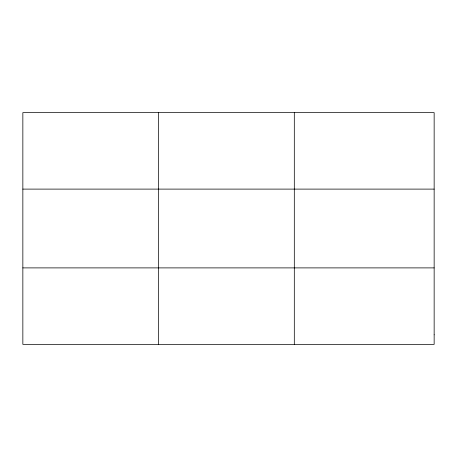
<?xml version="1.0" encoding="UTF-8"?>
<svg xmlns="http://www.w3.org/2000/svg" width="457" height="457" viewBox="0 0 457 457"><rect width="100%" height="100%" fill="white"/><g stroke="black" fill="none" stroke-linecap="round" stroke-linejoin="round"><path stroke-width="0.69" d="M158.579 344.361L158.579 112.639M294.308 344.361L294.308 112.639M22.85 189.107L434.15 189.107M22.85 267.893L434.15 267.893M434.15 334.798L434.15 344.361L22.85 344.361L22.85 112.639L434.15 112.639L434.15 334.798"/></g></svg>
